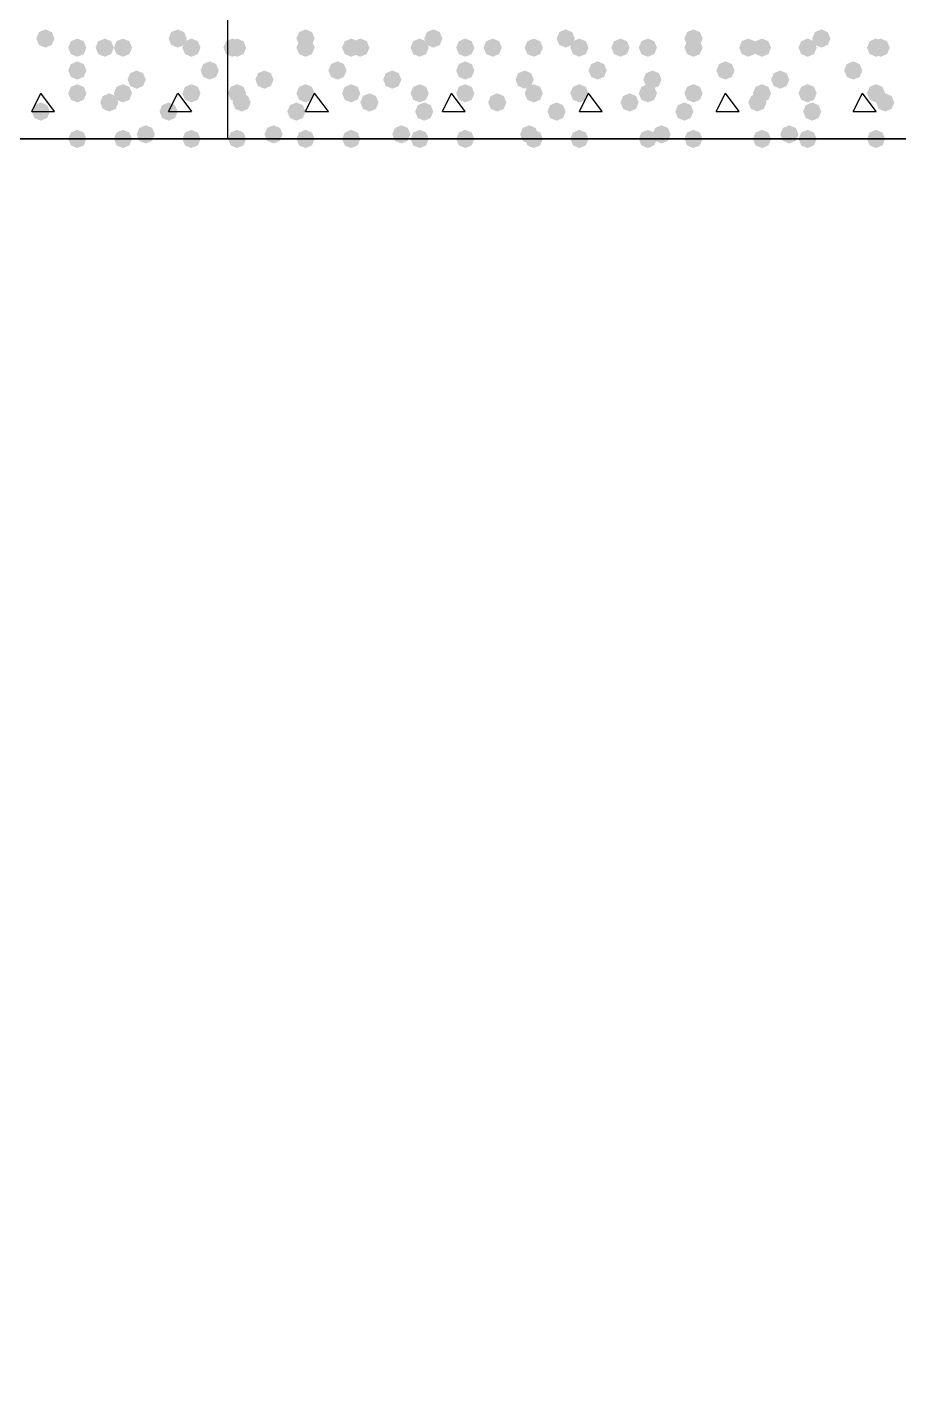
# Model space of a CAD drawing. Header units: millimetres. Extents: x 0 to 420, y 0 to 297.
# Drawn here: x 370.88 to 378.97, y 136.59 to 149.16 of the extents above; entities that cross this region are included whole.
import ezdxf

# ---------------------------------------------------------------- set-up
doc = ezdxf.new("R2010")
doc.units = ezdxf.units.MM
doc.layers.get('0').update_dxf_attribs({"linetype": 'CONTINUOUS'})

msp = doc.modelspace()

# ---------------------------------------------------------------- hatches: boundary and pattern name
at = {"true_color": 0x000007}
for points in [[(371.136333, 149.055667), (371.111462, 148.995871), (371.051667, 148.971), (370.991871, 148.995871), (370.967, 149.055667), (370.991871, 149.115462), (371.051667, 149.140333), (371.111462, 149.115463)], [(372.364, 149.055667), (372.339129, 148.995871), (372.279333, 148.971), (372.219538, 148.995871), (372.194667, 149.055667), (372.219537, 149.115462), (372.279333, 149.140333), (372.339129, 149.115463)], [(371.432667, 148.971), (371.407796, 148.911204), (371.348, 148.886333), (371.288204, 148.911204), (371.263333, 148.971), (371.288204, 149.030796), (371.348, 149.055667), (371.407796, 149.030796)], [(371.686667, 148.971), (371.661796, 148.911204), (371.602, 148.886333), (371.542204, 148.911204), (371.517333, 148.971), (371.542204, 149.030796), (371.602, 149.055667), (371.661796, 149.030796)], [(371.856, 148.971), (371.831129, 148.911204), (371.771333, 148.886333), (371.711537, 148.911204), (371.686667, 148.971), (371.711537, 149.030796), (371.771333, 149.055667), (371.831129, 149.030796)], [(372.491, 148.971), (372.466129, 148.911204), (372.406333, 148.886333), (372.346537, 148.911204), (372.321667, 148.971), (372.346537, 149.030796), (372.406333, 149.055667), (372.466129, 149.030796)], [(371.432667, 148.759333), (371.407796, 148.699537), (371.348, 148.674667), (371.288204, 148.699537), (371.263333, 148.759333), (371.288204, 148.819129), (371.348, 148.844), (371.407796, 148.819129)], [(371.983, 148.674667), (371.958129, 148.614871), (371.898333, 148.59), (371.838538, 148.614871), (371.813667, 148.674667), (371.838537, 148.734462), (371.898333, 148.759333), (371.958129, 148.734463)], [(372.660333, 148.759333), (372.635463, 148.699537), (372.575667, 148.674667), (372.515871, 148.699537), (372.491, 148.759333), (372.515871, 148.819129), (372.575667, 148.844), (372.635462, 148.819129)], [(371.432667, 148.547667), (371.407796, 148.487871), (371.348, 148.463), (371.288204, 148.487871), (371.263333, 148.547667), (371.288204, 148.607462), (371.348, 148.632333), (371.407796, 148.607463)], [(371.856, 148.547667), (371.831129, 148.487871), (371.771333, 148.463), (371.711537, 148.487871), (371.686667, 148.547667), (371.711537, 148.607462), (371.771333, 148.632333), (371.831129, 148.607463)], [(372.491, 148.547667), (372.466129, 148.487871), (372.406333, 148.463), (372.346537, 148.487871), (372.321667, 148.547667), (372.346537, 148.607462), (372.406333, 148.632333), (372.466129, 148.607463)], [(371.729, 148.463), (371.704129, 148.403204), (371.644333, 148.378333), (371.584538, 148.403204), (371.559667, 148.463), (371.584537, 148.522796), (371.644333, 148.547667), (371.704129, 148.522796)], [(371.094, 148.378333), (371.069129, 148.318537), (371.009333, 148.293667), (370.949537, 148.318537), (370.924667, 148.378333), (370.949537, 148.438129), (371.009333, 148.463), (371.069129, 148.438129)], [(372.279333, 148.378333), (372.254462, 148.318537), (372.194667, 148.293667), (372.134871, 148.318537), (372.11, 148.378333), (372.134871, 148.438129), (372.194667, 148.463), (372.254462, 148.438129)], [(372.067667, 148.166667), (372.042796, 148.106871), (371.983, 148.082), (371.923204, 148.106871), (371.898333, 148.166667), (371.923204, 148.226462), (371.983, 148.251333), (372.042796, 148.226463)], [(371.432667, 148.124333), (371.407796, 148.064537), (371.348, 148.039667), (371.288204, 148.064537), (371.263333, 148.124333), (371.288204, 148.184129), (371.348, 148.209), (371.407796, 148.184129)], [(371.856, 148.124333), (371.831129, 148.064537), (371.771333, 148.039667), (371.711537, 148.064537), (371.686667, 148.124333), (371.711537, 148.184129), (371.771333, 148.209), (371.831129, 148.184129)], [(372.491, 148.124333), (372.466129, 148.064537), (372.406333, 148.039667), (372.346537, 148.064537), (372.321667, 148.124333), (372.346537, 148.184129), (372.406333, 148.209), (372.466129, 148.184129)]]:
    msp.add_hatch(color=0, dxfattribs=at).paths.add_polyline_path(points, flags=0)
at = {"true_color": 0x000008}
for points in [[(373.549333, 149.055667), (373.524462, 148.995871), (373.464667, 148.971), (373.404871, 148.995871), (373.38, 149.055667), (373.404871, 149.115462), (373.464667, 149.140333), (373.524462, 149.115463)], [(374.734667, 149.055667), (374.709796, 148.995871), (374.65, 148.971), (374.590204, 148.995871), (374.565333, 149.055667), (374.590204, 149.115462), (374.65, 149.140333), (374.709796, 149.115463)], [(375.962333, 149.055667), (375.937462, 148.995871), (375.877667, 148.971), (375.817871, 148.995871), (375.793, 149.055667), (375.817871, 149.115462), (375.877667, 149.140333), (375.937462, 149.115463)], [(377.147667, 149.055667), (377.122796, 148.995871), (377.063, 148.971), (377.003204, 148.995871), (376.978333, 149.055667), (377.003204, 149.115462), (377.063, 149.140333), (377.122796, 149.115463)], [(378.333, 149.055667), (378.308129, 148.995871), (378.248333, 148.971), (378.188538, 148.995871), (378.163667, 149.055667), (378.188537, 149.115462), (378.248333, 149.140333), (378.308129, 149.115463)], [(372.872, 148.971), (372.847129, 148.911204), (372.787333, 148.886333), (372.727538, 148.911204), (372.702667, 148.971), (372.727537, 149.030796), (372.787333, 149.055667), (372.847129, 149.030796)], [(372.914333, 148.971), (372.889462, 148.911204), (372.829667, 148.886333), (372.769871, 148.911204), (372.745, 148.971), (372.769871, 149.030796), (372.829667, 149.055667), (372.889462, 149.030796)], [(373.549333, 148.971), (373.524462, 148.911204), (373.464667, 148.886333), (373.404871, 148.911204), (373.38, 148.971), (373.404871, 149.030796), (373.464667, 149.055667), (373.524462, 149.030796)], [(373.972667, 148.971), (373.947796, 148.911204), (373.888, 148.886333), (373.828204, 148.911204), (373.803333, 148.971), (373.828204, 149.030796), (373.888, 149.055667), (373.947796, 149.030796)], [(374.057333, 148.971), (374.032462, 148.911204), (373.972667, 148.886333), (373.912871, 148.911204), (373.888, 148.971), (373.912871, 149.030796), (373.972667, 149.055667), (374.032462, 149.030796)], [(374.607667, 148.971), (374.582796, 148.911204), (374.523, 148.886333), (374.463204, 148.911204), (374.438333, 148.971), (374.463204, 149.030796), (374.523, 149.055667), (374.582796, 149.030796)], [(375.031, 148.971), (375.006129, 148.911204), (374.946333, 148.886333), (374.886537, 148.911204), (374.861667, 148.971), (374.886537, 149.030796), (374.946333, 149.055667), (375.006129, 149.030796)], [(375.285, 148.971), (375.260129, 148.911204), (375.200333, 148.886333), (375.140538, 148.911204), (375.115667, 148.971), (375.140537, 149.030796), (375.200333, 149.055667), (375.260129, 149.030796)], [(375.666, 148.971), (375.641129, 148.911204), (375.581333, 148.886333), (375.521538, 148.911204), (375.496667, 148.971), (375.521537, 149.030796), (375.581333, 149.055667), (375.641129, 149.030796)], [(376.089333, 148.971), (376.064462, 148.911204), (376.004667, 148.886333), (375.944871, 148.911204), (375.92, 148.971), (375.944871, 149.030796), (376.004667, 149.055667), (376.064462, 149.030796)], [(376.470333, 148.971), (376.445462, 148.911204), (376.385667, 148.886333), (376.325871, 148.911204), (376.301, 148.971), (376.325871, 149.030796), (376.385667, 149.055667), (376.445462, 149.030796)], [(376.724333, 148.971), (376.699462, 148.911204), (376.639667, 148.886333), (376.579871, 148.911204), (376.555, 148.971), (376.579871, 149.030796), (376.639667, 149.055667), (376.699462, 149.030796)], [(377.147667, 148.971), (377.122796, 148.911204), (377.063, 148.886333), (377.003204, 148.911204), (376.978333, 148.971), (377.003204, 149.030796), (377.063, 149.055667), (377.122796, 149.030796)], [(377.655667, 148.971), (377.630796, 148.911204), (377.571, 148.886333), (377.511204, 148.911204), (377.486333, 148.971), (377.511204, 149.030796), (377.571, 149.055667), (377.630796, 149.030796)], [(377.782667, 148.971), (377.757796, 148.911204), (377.698, 148.886333), (377.638204, 148.911204), (377.613333, 148.971), (377.638204, 149.030796), (377.698, 149.055667), (377.757796, 149.030796)], [(378.206, 148.971), (378.181129, 148.911204), (378.121333, 148.886333), (378.061537, 148.911204), (378.036667, 148.971), (378.061537, 149.030796), (378.121333, 149.055667), (378.181129, 149.030796)], [(378.841, 148.971), (378.816129, 148.911204), (378.756333, 148.886333), (378.696537, 148.911204), (378.671667, 148.971), (378.696537, 149.030796), (378.756333, 149.055667), (378.816129, 149.030796)], [(378.883333, 148.971), (378.858462, 148.911204), (378.798667, 148.886333), (378.738871, 148.911204), (378.714, 148.971), (378.738871, 149.030796), (378.798667, 149.055667), (378.858462, 149.030796)], [(373.168333, 148.674667), (373.143462, 148.614871), (373.083667, 148.59), (373.023871, 148.614871), (372.999, 148.674667), (373.023871, 148.734462), (373.083667, 148.759333), (373.143462, 148.734463)], [(373.845667, 148.759333), (373.820796, 148.699537), (373.761, 148.674667), (373.701204, 148.699537), (373.676333, 148.759333), (373.701204, 148.819129), (373.761, 148.844), (373.820796, 148.819129)], [(374.353667, 148.674667), (374.328796, 148.614871), (374.269, 148.59), (374.209204, 148.614871), (374.184333, 148.674667), (374.209204, 148.734462), (374.269, 148.759333), (374.328796, 148.734463)], [(375.031, 148.759333), (375.006129, 148.699537), (374.946333, 148.674667), (374.886537, 148.699537), (374.861667, 148.759333), (374.886537, 148.819129), (374.946333, 148.844), (375.006129, 148.819129)], [(375.581333, 148.674667), (375.556462, 148.614871), (375.496667, 148.59), (375.436871, 148.614871), (375.412, 148.674667), (375.436871, 148.734462), (375.496667, 148.759333), (375.556462, 148.734463)], [(376.258667, 148.759333), (376.233796, 148.699537), (376.174, 148.674667), (376.114204, 148.699537), (376.089333, 148.759333), (376.114204, 148.819129), (376.174, 148.844), (376.233796, 148.819129)], [(376.766667, 148.674667), (376.741796, 148.614871), (376.682, 148.59), (376.622204, 148.614871), (376.597333, 148.674667), (376.622204, 148.734462), (376.682, 148.759333), (376.741796, 148.734463)], [(377.444, 148.759333), (377.419129, 148.699537), (377.359333, 148.674667), (377.299537, 148.699537), (377.274667, 148.759333), (377.299537, 148.819129), (377.359333, 148.844), (377.419129, 148.819129)], [(377.952, 148.674667), (377.927129, 148.614871), (377.867333, 148.59), (377.807538, 148.614871), (377.782667, 148.674667), (377.807537, 148.734462), (377.867333, 148.759333), (377.927129, 148.734463)], [(378.629333, 148.759333), (378.604462, 148.699537), (378.544667, 148.674667), (378.484871, 148.699537), (378.46, 148.759333), (378.484871, 148.819129), (378.544667, 148.844), (378.604462, 148.819129)], [(372.914333, 148.547667), (372.889462, 148.487871), (372.829667, 148.463), (372.769871, 148.487871), (372.745, 148.547667), (372.769871, 148.607462), (372.829667, 148.632333), (372.889462, 148.607463)], [(373.549333, 148.547667), (373.524462, 148.487871), (373.464667, 148.463), (373.404871, 148.487871), (373.38, 148.547667), (373.404871, 148.607462), (373.464667, 148.632333), (373.524462, 148.607463)], [(373.972667, 148.547667), (373.947796, 148.487871), (373.888, 148.463), (373.828204, 148.487871), (373.803333, 148.547667), (373.828204, 148.607462), (373.888, 148.632333), (373.947796, 148.607463)], [(374.607667, 148.547667), (374.582796, 148.487871), (374.523, 148.463), (374.463204, 148.487871), (374.438333, 148.547667), (374.463204, 148.607462), (374.523, 148.632333), (374.582796, 148.607463)], [(375.031, 148.547667), (375.006129, 148.487871), (374.946333, 148.463), (374.886537, 148.487871), (374.861667, 148.547667), (374.886537, 148.607462), (374.946333, 148.632333), (375.006129, 148.607463)], [(375.666, 148.547667), (375.641129, 148.487871), (375.581333, 148.463), (375.521538, 148.487871), (375.496667, 148.547667), (375.521537, 148.607462), (375.581333, 148.632333), (375.641129, 148.607463)], [(376.089333, 148.547667), (376.064462, 148.487871), (376.004667, 148.463), (375.944871, 148.487871), (375.92, 148.547667), (375.944871, 148.607462), (376.004667, 148.632333), (376.064462, 148.607463)], [(376.724333, 148.547667), (376.699462, 148.487871), (376.639667, 148.463), (376.579871, 148.487871), (376.555, 148.547667), (376.579871, 148.607462), (376.639667, 148.632333), (376.699462, 148.607463)], [(377.147667, 148.547667), (377.122796, 148.487871), (377.063, 148.463), (377.003204, 148.487871), (376.978333, 148.547667), (377.003204, 148.607462), (377.063, 148.632333), (377.122796, 148.607463)], [(377.782667, 148.547667), (377.757796, 148.487871), (377.698, 148.463), (377.638204, 148.487871), (377.613333, 148.547667), (377.638204, 148.607462), (377.698, 148.632333), (377.757796, 148.607463)], [(378.206, 148.547667), (378.181129, 148.487871), (378.121333, 148.463), (378.061537, 148.487871), (378.036667, 148.547667), (378.061537, 148.607462), (378.121333, 148.632333), (378.181129, 148.607463)], [(378.841, 148.547667), (378.816129, 148.487871), (378.756333, 148.463), (378.696537, 148.487871), (378.671667, 148.547667), (378.696537, 148.607462), (378.756333, 148.632333), (378.816129, 148.607463)], [(372.956667, 148.463), (372.931796, 148.403204), (372.872, 148.378333), (372.812204, 148.403204), (372.787333, 148.463), (372.812204, 148.522796), (372.872, 148.547667), (372.931796, 148.522796)], [(374.142, 148.463), (374.117129, 148.403204), (374.057333, 148.378333), (373.997538, 148.403204), (373.972667, 148.463), (373.997537, 148.522796), (374.057333, 148.547667), (374.117129, 148.522796)], [(375.327333, 148.463), (375.302462, 148.403204), (375.242667, 148.378333), (375.182871, 148.403204), (375.158, 148.463), (375.182871, 148.522796), (375.242667, 148.547667), (375.302462, 148.522796)], [(376.555, 148.463), (376.530129, 148.403204), (376.470333, 148.378333), (376.410538, 148.403204), (376.385667, 148.463), (376.410537, 148.522796), (376.470333, 148.547667), (376.530129, 148.522796)], [(377.740333, 148.463), (377.715463, 148.403204), (377.655667, 148.378333), (377.595871, 148.403204), (377.571, 148.463), (377.595871, 148.522796), (377.655667, 148.547667), (377.715462, 148.522796)], [(378.925667, 148.463), (378.900796, 148.403204), (378.841, 148.378333), (378.781204, 148.403204), (378.756333, 148.463), (378.781204, 148.522796), (378.841, 148.547667), (378.900796, 148.522796)], [(373.464667, 148.378333), (373.439796, 148.318537), (373.38, 148.293667), (373.320204, 148.318537), (373.295333, 148.378333), (373.320204, 148.438129), (373.38, 148.463), (373.439796, 148.438129)], [(374.65, 148.378333), (374.625129, 148.318537), (374.565333, 148.293667), (374.505538, 148.318537), (374.480667, 148.378333), (374.505537, 148.438129), (374.565333, 148.463), (374.625129, 148.438129)], [(375.877667, 148.378333), (375.852796, 148.318537), (375.793, 148.293667), (375.733204, 148.318537), (375.708333, 148.378333), (375.733204, 148.438129), (375.793, 148.463), (375.852796, 148.438129)], [(377.063, 148.378333), (377.038129, 148.318537), (376.978333, 148.293667), (376.918537, 148.318537), (376.893667, 148.378333), (376.918537, 148.438129), (376.978333, 148.463), (377.038129, 148.438129)], [(378.248333, 148.378333), (378.223462, 148.318537), (378.163667, 148.293667), (378.103871, 148.318537), (378.079, 148.378333), (378.103871, 148.438129), (378.163667, 148.463), (378.223462, 148.438129)], [(373.253, 148.166667), (373.228129, 148.106871), (373.168333, 148.082), (373.108538, 148.106871), (373.083667, 148.166667), (373.108537, 148.226462), (373.168333, 148.251333), (373.228129, 148.226463)], [(374.438333, 148.166667), (374.413462, 148.106871), (374.353667, 148.082), (374.293871, 148.106871), (374.269, 148.166667), (374.293871, 148.226462), (374.353667, 148.251333), (374.413462, 148.226463)], [(375.623667, 148.166667), (375.598796, 148.106871), (375.539, 148.082), (375.479204, 148.106871), (375.454333, 148.166667), (375.479204, 148.226462), (375.539, 148.251333), (375.598796, 148.226463)], [(376.851333, 148.166667), (376.826462, 148.106871), (376.766667, 148.082), (376.706871, 148.106871), (376.682, 148.166667), (376.706871, 148.226462), (376.766667, 148.251333), (376.826462, 148.226463)], [(378.036667, 148.166667), (378.011796, 148.106871), (377.952, 148.082), (377.892204, 148.106871), (377.867333, 148.166667), (377.892204, 148.226462), (377.952, 148.251333), (378.011796, 148.226463)], [(372.914333, 148.124333), (372.889462, 148.064537), (372.829667, 148.039667), (372.769871, 148.064537), (372.745, 148.124333), (372.769871, 148.184129), (372.829667, 148.209), (372.889462, 148.184129)], [(373.549333, 148.124333), (373.524462, 148.064537), (373.464667, 148.039667), (373.404871, 148.064537), (373.38, 148.124333), (373.404871, 148.184129), (373.464667, 148.209), (373.524462, 148.184129)], [(373.972667, 148.124333), (373.947796, 148.064537), (373.888, 148.039667), (373.828204, 148.064537), (373.803333, 148.124333), (373.828204, 148.184129), (373.888, 148.209), (373.947796, 148.184129)], [(374.607667, 148.124333), (374.582796, 148.064537), (374.523, 148.039667), (374.463204, 148.064537), (374.438333, 148.124333), (374.463204, 148.184129), (374.523, 148.209), (374.582796, 148.184129)], [(375.031, 148.124333), (375.006129, 148.064537), (374.946333, 148.039667), (374.886537, 148.064537), (374.861667, 148.124333), (374.886537, 148.184129), (374.946333, 148.209), (375.006129, 148.184129)], [(375.666, 148.124333), (375.641129, 148.064537), (375.581333, 148.039667), (375.521538, 148.064537), (375.496667, 148.124333), (375.521537, 148.184129), (375.581333, 148.209), (375.641129, 148.184129)], [(376.089333, 148.124333), (376.064462, 148.064537), (376.004667, 148.039667), (375.944871, 148.064537), (375.92, 148.124333), (375.944871, 148.184129), (376.004667, 148.209), (376.064462, 148.184129)], [(376.724333, 148.124333), (376.699462, 148.064537), (376.639667, 148.039667), (376.579871, 148.064537), (376.555, 148.124333), (376.579871, 148.184129), (376.639667, 148.209), (376.699462, 148.184129)], [(377.147667, 148.124333), (377.122796, 148.064537), (377.063, 148.039667), (377.003204, 148.064537), (376.978333, 148.124333), (377.003204, 148.184129), (377.063, 148.209), (377.122796, 148.184129)], [(377.782667, 148.124333), (377.757796, 148.064537), (377.698, 148.039667), (377.638204, 148.064537), (377.613333, 148.124333), (377.638204, 148.184129), (377.698, 148.209), (377.757796, 148.184129)], [(378.206, 148.124333), (378.181129, 148.064537), (378.121333, 148.039667), (378.061537, 148.064537), (378.036667, 148.124333), (378.061537, 148.184129), (378.121333, 148.209), (378.181129, 148.184129)], [(378.841, 148.124333), (378.816129, 148.064537), (378.756333, 148.039667), (378.696537, 148.064537), (378.671667, 148.124333), (378.696537, 148.184129), (378.756333, 148.209), (378.816129, 148.184129)]]:
    msp.add_hatch(color=0, dxfattribs=at).paths.add_polyline_path(points, flags=0)

# ---------------------------------------------------------------- linework, layer by layer
at = {"color": 0, "true_color": 0x000007}
msp.add_lwpolyline([(370.628333, 150.241), (370.628333, 148.124333), (372.745, 148.124333), (372.745, 150.241)], close=True, dxfattribs=at)
for points in [[(370.924667, 148.378333), (371.009333, 148.547667)], [(371.136333, 148.378333), (371.009333, 148.547667)], [(372.194667, 148.378333), (372.279333, 148.547667), (372.406333, 148.378333)], [(370.924667, 148.378333), (371.136333, 148.378333)], [(372.194667, 148.378333), (372.406333, 148.378333)], [(372.745, 148.124333), (384.767667, 148.124333)]]:
    msp.add_lwpolyline(points, dxfattribs=at)
at = {"color": 0, "true_color": 0x000008}
for points in [[(373.464667, 148.378333), (373.549333, 148.547667)], [(373.676333, 148.378333), (373.549333, 148.547667)], [(374.734667, 148.378333), (374.819333, 148.547667)], [(374.946333, 148.378333), (374.819333, 148.547667)], [(376.004667, 148.378333), (376.089333, 148.547667)], [(376.216333, 148.378333), (376.089333, 148.547667)], [(377.274667, 148.378333), (377.359333, 148.547667)], [(377.486333, 148.378333), (377.359333, 148.547667)], [(378.544667, 148.378333), (378.629333, 148.547667)], [(378.756333, 148.378333), (378.629333, 148.547667)], [(373.464667, 148.378333), (373.676333, 148.378333)], [(374.734667, 148.378333), (374.946333, 148.378333)], [(376.004667, 148.378333), (376.216333, 148.378333)], [(377.274667, 148.378333), (377.486333, 148.378333)], [(378.544667, 148.378333), (378.756333, 148.378333)]]:
    msp.add_lwpolyline(points, dxfattribs=at)
at = {"color": 0, "true_color": 0x0000fd}
msp.add_lwpolyline([(222.292333, 129.032), (384.767667, 129.032), (384.767667, 148.124333), (40.767, 148.124333), (40.767, 129.032), (203.242333, 129.032), (203.242333, 107.865333), (222.292333, 107.865333)], close=True, dxfattribs=at)

doc.saveas('drawing.dxf')
